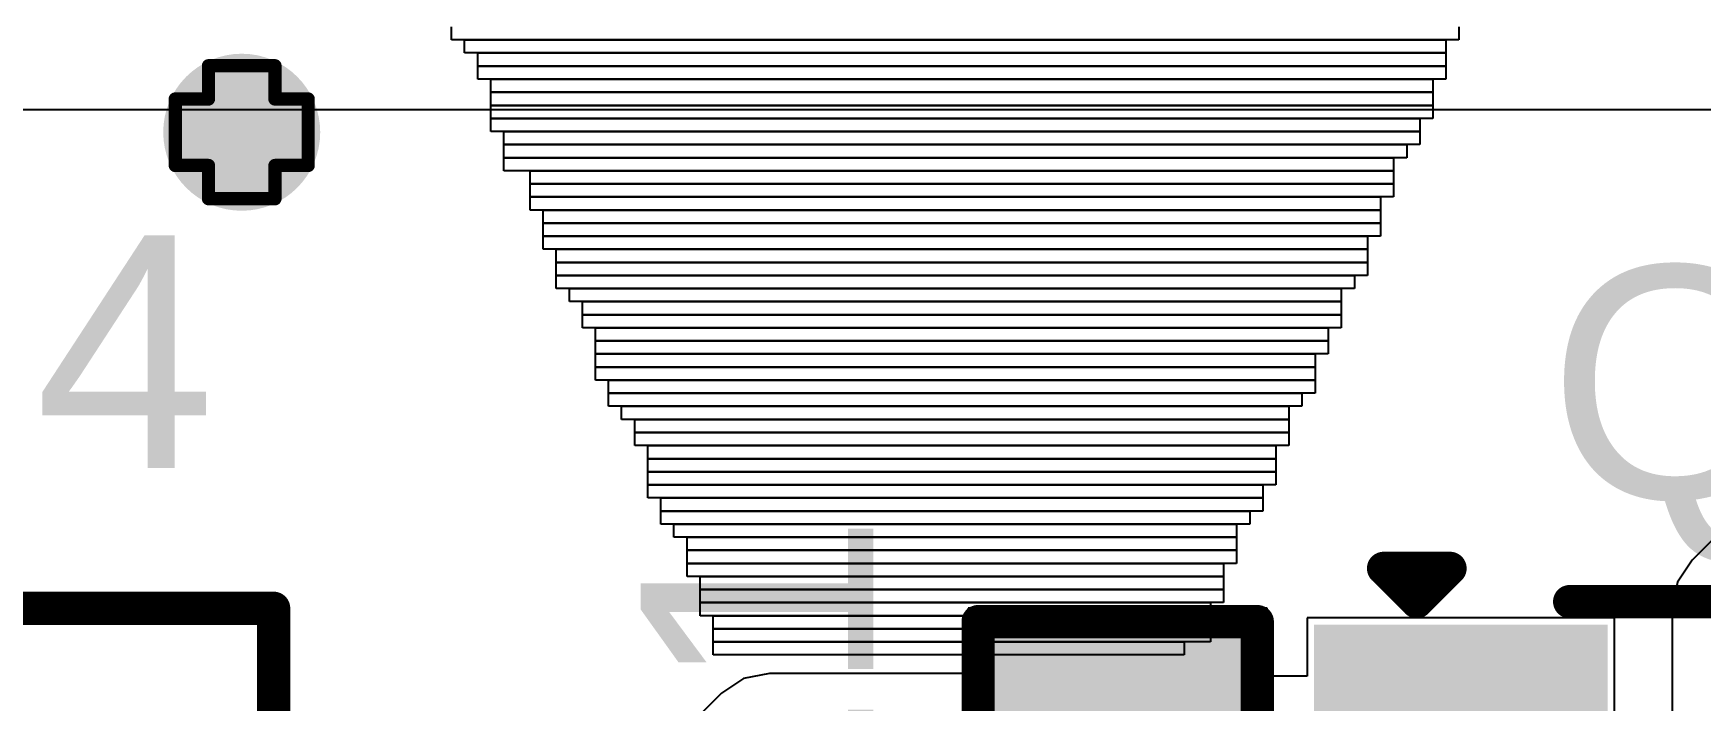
# Model space of a CAD drawing. Header units: inches. Extents: x -25 to 271, y -41 to 15.
# Drawn here: x 16.37 to 22.75, y -34.02 to -31.47 of the extents above; entities that cross this region are included whole.
import ezdxf

# ---------------------------------------------------------------- set-up
doc = ezdxf.new("R2010")
doc.units = ezdxf.units.IN
for name, color, linetype in [('Bottom Layer', 5, 'Continuous'), ('Bottom Overlay', 54, 'Continuous'), ('Drill Drawing', 1, 'Continuous'), ('Top Layer', 1, 'Continuous'), ('Top Overlay', 2, 'Continuous'), ('Top Paste', 8, 'Continuous'), ('Top Solder', 216, 'Continuous'), ('Via Holes', 16, 'Continuous')]:
    doc.layers.add(name, color=color, linetype=linetype)
doc.styles.add('Arial', font='', dxfattribs={"height": 0.2})
doc.styles.get('Arial').set_extended_font_data('Arial')

# ---------------------------------------------------------------- blocks, each defined once
blk = doc.blocks.new('SOT_23_4')
at = {"layer": 'Top Layer'}
for points in [[(-0.41, 1.46), (0.41, 1.46), (0.41, 0.54), (-0.41, 0.54)], [(-1.36, -0.54), (-0.54, -0.54), (-0.54, -1.46), (-1.36, -1.46)], [(0.54, -0.54), (1.36, -0.54), (1.36, -1.46), (0.54, -1.46)]]:
    blk.add_hatch(color=1, dxfattribs=at).paths.add_polyline_path(points)
at = {"layer": 'Top Paste'}
for points in [[(-0.41, 1.46), (0.41, 1.46), (0.41, 0.54), (-0.41, 0.54)], [(-1.36, -0.54), (-0.54, -0.54), (-0.54, -1.46), (-1.36, -1.46)], [(0.54, -0.54), (1.36, -0.54), (1.36, -1.46), (0.54, -1.46)]]:
    blk.add_hatch(color=8, dxfattribs=at).paths.add_polyline_path(points)
at = {"layer": 'Top Solder'}
for points in [[(-0.5116, 1.5616), (0.5116, 1.5616), (0.5116, 0.4384), (-0.5116, 0.4384)], [(-1.4616, -0.4384), (-0.4384, -0.4384), (-0.4384, -1.5616), (-1.4616, -1.5616)], [(0.4384, -0.4384), (1.4616, -0.4384), (1.4616, -1.5616), (0.4384, -1.5616)]]:
    blk.add_hatch(color=216, dxfattribs=at).paths.add_polyline_path(points)
at = {"layer": 'Top Overlay'}
for points in [[(-0.5588, 0.8128, 0.127, 0.127, 0), (-1.5494, 0.8128, 0.127, 0.127, 0)], [(-1.5494, -0.5842, 0.127, 0.127, 0), (-1.5494, 0.8128, 0.127, 0.127, 0)], [(1.5494, 0.8128, 0.127, 0.127, 0), (0.5588, 0.8128, 0.127, 0.127, 0)], [(1.5494, -0.5842, 0.127, 0.127, 0), (1.5494, 0.8128, 0.127, 0.127, 0)], [(0.3302, -0.7874, 0.127, 0.127, 0), (-0.3302, -0.7874, 0.127, 0.127, 0)], [(-1.6764, -1.2954, 0.127, 0.127, 0), (-1.6764, -1.0414, 0.127, 0.127, 0)], [(-1.5494, -1.1684, 0.127, 0.127, 0), (-1.6764, -1.0414, 0.127, 0.127, 0)], [(-1.6764, -1.2954, 0.127, 0.127, 0), (-1.5494, -1.1684, 0.127, 0.127, 0)]]:
    blk.add_lwpolyline(points, format="xyseb", dxfattribs=at)
for points in [[(-1.5812, 0.8128, 0.0635, 0.0635, 1), (-1.5176, 0.8128, 0.0635, 0.0635, 1)], [(-1.5812, 0.8128, 0.0635, 0.0635, 1), (-1.5176, 0.8128, 0.0635, 0.0635, 1)], [(-0.5905, 0.8128, 0.0635, 0.0635, 1), (-0.5271, 0.8128, 0.0635, 0.0635, 1)], [(0.5271, 0.8128, 0.0635, 0.0635, 1), (0.5905, 0.8128, 0.0635, 0.0635, 1)], [(1.5176, 0.8128, 0.0635, 0.0635, 1), (1.5812, 0.8128, 0.0635, 0.0635, 1)], [(1.5176, 0.8128, 0.0635, 0.0635, 1), (1.5812, 0.8128, 0.0635, 0.0635, 1)], [(-1.5812, -0.5842, 0.0635, 0.0635, 1), (-1.5176, -0.5842, 0.0635, 0.0635, 1)], [(1.5176, -0.5842, 0.0635, 0.0635, 1), (1.5812, -0.5842, 0.0635, 0.0635, 1)], [(-0.3619, -0.7874, 0.0635, 0.0635, 1), (-0.2984, -0.7874, 0.0635, 0.0635, 1)], [(0.2984, -0.7874, 0.0635, 0.0635, 1), (0.3619, -0.7874, 0.0635, 0.0635, 1)], [(-1.7082, -1.0414, 0.0635, 0.0635, 1), (-1.6446, -1.0414, 0.0635, 0.0635, 1)], [(-1.7082, -1.0414, 0.0635, 0.0635, 1), (-1.6446, -1.0414, 0.0635, 0.0635, 1)], [(-1.5812, -1.1684, 0.0635, 0.0635, 1), (-1.5176, -1.1684, 0.0635, 0.0635, 1)], [(-1.5812, -1.1684, 0.0635, 0.0635, 1), (-1.5176, -1.1684, 0.0635, 0.0635, 1)], [(-1.7082, -1.2954, 0.0635, 0.0635, 1), (-1.6446, -1.2954, 0.0635, 0.0635, 1)], [(-1.7082, -1.2954, 0.0635, 0.0635, 1), (-1.6446, -1.2954, 0.0635, 0.0635, 1)]]:
    blk.add_lwpolyline(points, format="xyseb", close=True, dxfattribs=at)
blk = doc.blocks.new('SOT_23_101')
at = {"layer": 'Top Layer'}
for points in [[(-0.41, 1.46), (0.41, 1.46), (0.41, 0.54), (-0.41, 0.54)], [(-1.36, -0.54), (-0.54, -0.54), (-0.54, -1.46), (-1.36, -1.46)], [(0.54, -0.54), (1.36, -0.54), (1.36, -1.46), (0.54, -1.46)]]:
    blk.add_hatch(color=1, dxfattribs=at).paths.add_polyline_path(points)
at = {"layer": 'Top Paste'}
for points in [[(-0.41, 1.46), (0.41, 1.46), (0.41, 0.54), (-0.41, 0.54)], [(-1.36, -0.54), (-0.54, -0.54), (-0.54, -1.46), (-1.36, -1.46)], [(0.54, -0.54), (1.36, -0.54), (1.36, -1.46), (0.54, -1.46)]]:
    blk.add_hatch(color=8, dxfattribs=at).paths.add_polyline_path(points)
at = {"layer": 'Top Solder'}
for points in [[(-0.5116, 1.5616), (0.5116, 1.5616), (0.5116, 0.4384), (-0.5116, 0.4384)], [(-1.4616, -0.4384), (-0.4384, -0.4384), (-0.4384, -1.5616), (-1.4616, -1.5616)], [(0.4384, -0.4384), (1.4616, -0.4384), (1.4616, -1.5616), (0.4384, -1.5616)]]:
    blk.add_hatch(color=216, dxfattribs=at).paths.add_polyline_path(points)
at = {"layer": 'Top Overlay'}
for points in [[(-0.5588, 0.8128, 0.127, 0.127, 0), (-1.5494, 0.8128, 0.127, 0.127, 0)], [(-1.5494, -0.5842, 0.127, 0.127, 0), (-1.5494, 0.8128, 0.127, 0.127, 0)], [(1.5494, 0.8128, 0.127, 0.127, 0), (0.5588, 0.8128, 0.127, 0.127, 0)], [(1.5494, -0.5842, 0.127, 0.127, 0), (1.5494, 0.8128, 0.127, 0.127, 0)], [(0.3302, -0.7874, 0.127, 0.127, 0), (-0.3302, -0.7874, 0.127, 0.127, 0)], [(-1.6764, -1.2954, 0.127, 0.127, 0), (-1.6764, -1.0414, 0.127, 0.127, 0)], [(-1.5494, -1.1684, 0.127, 0.127, 0), (-1.6764, -1.0414, 0.127, 0.127, 0)], [(-1.6764, -1.2954, 0.127, 0.127, 0), (-1.5494, -1.1684, 0.127, 0.127, 0)]]:
    blk.add_lwpolyline(points, format="xyseb", dxfattribs=at)
for points in [[(-1.5812, 0.8128, 0.0635, 0.0635, 1), (-1.5176, 0.8128, 0.0635, 0.0635, 1)], [(-1.5812, 0.8128, 0.0635, 0.0635, 1), (-1.5176, 0.8128, 0.0635, 0.0635, 1)], [(-0.5905, 0.8128, 0.0635, 0.0635, 1), (-0.5271, 0.8128, 0.0635, 0.0635, 1)], [(0.5271, 0.8128, 0.0635, 0.0635, 1), (0.5905, 0.8128, 0.0635, 0.0635, 1)], [(1.5176, 0.8128, 0.0635, 0.0635, 1), (1.5812, 0.8128, 0.0635, 0.0635, 1)], [(1.5176, 0.8128, 0.0635, 0.0635, 1), (1.5812, 0.8128, 0.0635, 0.0635, 1)], [(-1.5812, -0.5842, 0.0635, 0.0635, 1), (-1.5176, -0.5842, 0.0635, 0.0635, 1)], [(1.5176, -0.5842, 0.0635, 0.0635, 1), (1.5812, -0.5842, 0.0635, 0.0635, 1)], [(-0.3619, -0.7874, 0.0635, 0.0635, 1), (-0.2984, -0.7874, 0.0635, 0.0635, 1)], [(0.2984, -0.7874, 0.0635, 0.0635, 1), (0.3619, -0.7874, 0.0635, 0.0635, 1)], [(-1.7082, -1.0414, 0.0635, 0.0635, 1), (-1.6446, -1.0414, 0.0635, 0.0635, 1)], [(-1.7082, -1.0414, 0.0635, 0.0635, 1), (-1.6446, -1.0414, 0.0635, 0.0635, 1)], [(-1.5812, -1.1684, 0.0635, 0.0635, 1), (-1.5176, -1.1684, 0.0635, 0.0635, 1)], [(-1.5812, -1.1684, 0.0635, 0.0635, 1), (-1.5176, -1.1684, 0.0635, 0.0635, 1)], [(-1.7082, -1.2954, 0.0635, 0.0635, 1), (-1.6446, -1.2954, 0.0635, 0.0635, 1)], [(-1.7082, -1.2954, 0.0635, 0.0635, 1), (-1.6446, -1.2954, 0.0635, 0.0635, 1)]]:
    blk.add_lwpolyline(points, format="xyseb", close=True, dxfattribs=at)
blk = doc.blocks.new('RES_0603_111')
at = {"layer": 'Top Layer'}
for points in [[(-0.381, 0.4445), (-0.381, -0.4445), (-1.143, -0.4445), (-1.143, 0.4445)], [(1.143, 0.4445), (1.143, -0.4445), (0.381, -0.4445), (0.381, 0.4445)]]:
    blk.add_hatch(color=1, dxfattribs=at).paths.add_polyline_path(points)
at = {"layer": 'Top Paste'}
for points in [[(-0.381, 0.4445), (-0.381, -0.4445), (-1.143, -0.4445), (-1.143, 0.4445)], [(1.143, 0.4445), (1.143, -0.4445), (0.381, -0.4445), (0.381, 0.4445)]]:
    blk.add_hatch(color=8, dxfattribs=at).paths.add_polyline_path(points)
at = {"layer": 'Top Solder'}
for points in [[(-0.2794, 0.5461), (-0.2794, -0.5461), (-1.2446, -0.5461), (-1.2446, 0.5461)], [(1.2446, 0.5461), (1.2446, -0.5461), (0.2794, -0.5461), (0.2794, 0.5461)]]:
    blk.add_hatch(color=216, dxfattribs=at).paths.add_polyline_path(points)
at = {"layer": 'Top Overlay'}
for points in [[(-1.2192, -0.5334, 0.127, 0.127, 0), (-1.2192, 0.5334, 0.127, 0.127, 0)], [(1.2192, 0.5334, 0.127, 0.127, 0), (-1.2192, 0.5334, 0.127, 0.127, 0)], [(1.2192, -0.5334, 0.127, 0.127, 0), (1.2192, 0.5334, 0.127, 0.127, 0)], [(1.2192, -0.5334, 0.127, 0.127, 0), (-1.2192, -0.5334, 0.127, 0.127, 0)]]:
    blk.add_lwpolyline(points, format="xyseb", dxfattribs=at)
for points in [[(-1.25095, 0.5334, 0.0635, 0.0635, 1), (-1.18745, 0.5334, 0.0635, 0.0635, 1)], [(-1.25095, 0.5334, 0.0635, 0.0635, 1), (-1.18745, 0.5334, 0.0635, 0.0635, 1)], [(1.18745, 0.5334, 0.0635, 0.0635, 1), (1.25095, 0.5334, 0.0635, 0.0635, 1)], [(1.18745, 0.5334, 0.0635, 0.0635, 1), (1.25095, 0.5334, 0.0635, 0.0635, 1)], [(-1.25095, -0.5334, 0.0635, 0.0635, 1), (-1.18745, -0.5334, 0.0635, 0.0635, 1)], [(-1.25095, -0.5334, 0.0635, 0.0635, 1), (-1.18745, -0.5334, 0.0635, 0.0635, 1)], [(1.18745, -0.5334, 0.0635, 0.0635, 1), (1.25095, -0.5334, 0.0635, 0.0635, 1)], [(1.18745, -0.5334, 0.0635, 0.0635, 1), (1.25095, -0.5334, 0.0635, 0.0635, 1)]]:
    blk.add_lwpolyline(points, format="xyseb", close=True, dxfattribs=at)

msp = doc.modelspace()

# ---------------------------------------------------------------- hatches: boundary and pattern name
at = {"layer": 'Bottom Layer'}
h = msp.add_hatch(color=5, dxfattribs=at)
edge = h.paths.add_edge_path()
edge.add_arc((17.1704, -31.8516), 0.3, 0, 360)
at = {"layer": 'Top Layer'}
h = msp.add_hatch(color=1, dxfattribs=at)
edge = h.paths.add_edge_path()
edge.add_arc((17.1704, -31.8516), 0.3, 0, 360)
at = {"layer": 'Via Holes'}
h = msp.add_hatch(color=7, dxfattribs=at)
edge = h.paths.add_edge_path()
edge.add_arc((17.1704, -31.8516), 0.15, 0, 360)

# ---------------------------------------------------------------- linework, layer by layer
at = {"layer": 'Bottom Overlay'}
for p, q in [((17.9724, -31.4988), (17.9724, -31.4488)), ((21.8223, -31.4488), (21.8223, -31.4988)), ((21.8223, -31.4988), (17.9724, -31.4988)), ((18.0224, -31.5488), (18.0224, -31.4988)), ((18.0224, -31.4988), (21.7725, -31.4988)), ((21.7725, -31.4988), (21.7725, -31.5488)), ((21.7725, -31.5488), (18.0224, -31.5488)), ((18.0725, -31.5989), (18.0725, -31.5488)), ((18.0725, -31.5488), (21.7725, -31.5488)), ((21.7725, -31.5989), (18.0725, -31.5989)), ((18.0725, -31.6489), (18.0725, -31.5989)), ((18.0725, -31.5989), (21.7725, -31.5989)), ((21.7725, -31.5488), (21.7725, -31.5989)), ((21.7725, -31.5989), (21.7725, -31.6489)), ((21.7725, -31.6489), (18.0725, -31.6489)), ((18.1223, -31.6989), (18.1223, -31.6489)), ((18.1223, -31.6489), (21.7225, -31.6489)), ((21.7225, -31.6489), (21.7225, -31.6989)), ((21.7225, -31.6989), (18.1223, -31.6989)), ((18.1223, -31.749), (18.1223, -31.6989)), ((18.1223, -31.6989), (21.7225, -31.6989)), ((21.7225, -31.6989), (21.7225, -31.749)), ((21.7225, -31.749), (18.1223, -31.749)), ((18.1223, -31.7988), (18.1223, -31.749)), ((18.1223, -31.749), (21.7225, -31.749)), ((21.7225, -31.749), (21.7225, -31.7988)), ((18.1223, -31.8488), (18.1223, -31.7988)), ((18.1223, -31.7988), (21.6724, -31.7988)), ((21.7225, -31.7988), (18.1223, -31.7988)), ((21.6724, -31.8488), (18.1223, -31.8488)), ((18.1723, -31.8988), (18.1723, -31.8488)), ((18.1723, -31.8488), (21.6724, -31.8488)), ((21.6724, -31.7988), (21.6724, -31.8488)), ((21.6724, -31.8488), (21.6724, -31.8988)), ((21.6724, -31.8988), (18.1723, -31.8988)), ((18.1723, -31.9489), (18.1723, -31.8988)), ((18.1723, -31.8988), (21.6224, -31.8988)), ((21.6224, -31.8988), (21.6224, -31.9489)), ((18.1723, -31.9989), (18.1723, -31.9489)), ((18.1723, -31.9489), (21.5723, -31.9489)), ((21.6224, -31.9489), (18.1723, -31.9489)), ((21.5723, -31.9489), (21.5723, -31.9989)), ((21.5723, -31.9989), (18.1723, -31.9989)), ((18.2724, -32.049), (18.2724, -31.9989)), ((18.2724, -31.9989), (21.5723, -31.9989)), ((21.5723, -32.049), (18.2724, -32.049)), ((18.2724, -32.099), (18.2724, -32.049)), ((18.2724, -32.049), (21.5723, -32.049)), ((21.5723, -31.9989), (21.5723, -32.049)), ((21.5723, -32.049), (21.5723, -32.099)), ((18.2724, -32.1488), (18.2724, -32.099)), ((18.2724, -32.099), (21.5223, -32.099)), ((21.5723, -32.099), (18.2724, -32.099)), ((21.5223, -32.099), (21.5223, -32.1488)), ((21.5223, -32.1488), (18.2724, -32.1488)), ((18.3224, -32.1988), (18.3224, -32.1488)), ((18.3224, -32.1488), (21.5223, -32.1488)), ((21.5223, -32.1488), (21.5223, -32.1988)), ((18.3224, -32.2489), (18.3224, -32.1988)), ((18.3224, -32.1988), (21.5223, -32.1988)), ((21.5223, -32.1988), (18.3224, -32.1988)), ((21.5223, -32.1988), (21.5223, -32.2489)), ((21.5223, -32.2489), (18.3224, -32.2489)), ((18.3224, -32.2989), (18.3224, -32.2489)), ((18.3224, -32.2489), (21.4723, -32.2489)), ((21.4723, -32.2989), (18.3224, -32.2989)), ((18.3725, -32.3489), (18.3725, -32.2989)), ((18.3725, -32.2989), (21.4723, -32.2989)), ((21.4723, -32.2489), (21.4723, -32.2989)), ((21.4723, -32.2989), (21.4723, -32.3489)), ((21.4723, -32.3489), (18.3725, -32.3489)), ((18.3725, -32.399), (18.3725, -32.3489)), ((18.3725, -32.3489), (21.4723, -32.3489)), ((21.4723, -32.3489), (21.4723, -32.399)), ((18.3725, -32.4488), (18.3725, -32.399)), ((18.3725, -32.399), (21.4225, -32.399)), ((21.4723, -32.399), (18.3725, -32.399)), ((21.4225, -32.399), (21.4225, -32.4488)), ((21.4225, -32.4488), (18.3725, -32.4488)), ((18.4225, -32.4988), (18.4225, -32.4488)), ((18.4225, -32.4488), (21.3724, -32.4488)), ((21.3724, -32.4488), (21.3724, -32.4988)), ((21.3724, -32.4988), (18.4225, -32.4988)), ((18.4723, -32.5488), (18.4723, -32.4988)), ((18.4723, -32.4988), (21.3724, -32.4988)), ((18.4723, -32.5989), (18.4723, -32.5488)), ((18.4723, -32.5488), (21.3724, -32.5488)), ((21.3724, -32.5488), (18.4723, -32.5488)), ((21.3724, -32.4988), (21.3724, -32.5488)), ((21.3724, -32.5488), (21.3724, -32.5989)), ((21.3724, -32.5989), (18.4723, -32.5989)), ((18.5223, -32.6489), (18.5223, -32.5989)), ((18.5223, -32.5989), (21.3224, -32.5989)), ((21.3224, -32.5989), (21.3224, -32.6489)), ((18.5223, -32.6989), (18.5223, -32.6489)), ((18.5223, -32.6489), (21.3224, -32.6489)), ((21.3224, -32.6489), (18.5223, -32.6489)), ((21.3224, -32.6489), (21.3224, -32.6989)), ((18.5223, -32.749), (18.5223, -32.6989)), ((18.5223, -32.6989), (21.2724, -32.6989)), ((21.3224, -32.6989), (18.5223, -32.6989)), ((18.5223, -32.7988), (18.5223, -32.749)), ((18.5223, -32.749), (21.2724, -32.749)), ((21.2724, -32.749), (18.5223, -32.749)), ((21.2724, -32.6989), (21.2724, -32.749)), ((21.2724, -32.749), (21.2724, -32.7988)), ((21.2724, -32.7988), (18.5223, -32.7988)), ((18.5724, -32.8488), (18.5724, -32.7988)), ((18.5724, -32.7988), (21.2724, -32.7988)), ((21.2724, -32.7988), (21.2724, -32.8488)), ((18.5724, -32.8988), (18.5724, -32.8488)), ((18.5724, -32.8488), (21.2223, -32.8488)), ((21.2724, -32.8488), (18.5724, -32.8488)), ((21.2223, -32.8488), (21.2223, -32.8988)), ((21.2223, -32.8988), (18.5724, -32.8988)), ((18.6224, -32.9489), (18.6224, -32.8988)), ((18.6224, -32.8988), (21.1723, -32.8988)), ((21.1723, -32.8988), (21.1723, -32.9489)), ((21.1723, -32.9489), (18.6224, -32.9489)), ((18.6724, -32.9989), (18.6724, -32.9489)), ((18.6724, -32.9489), (21.1723, -32.9489)), ((21.1723, -32.9989), (18.6724, -32.9989)), ((18.6724, -33.049), (18.6724, -32.9989)), ((18.6724, -32.9989), (21.1723, -32.9989)), ((21.1723, -32.9489), (21.1723, -32.9989)), ((21.1723, -32.9989), (21.1723, -33.049)), ((21.1723, -33.049), (18.6724, -33.049)), ((18.7225, -33.099), (18.7225, -33.049)), ((18.7225, -33.049), (21.1223, -33.049)), ((21.1223, -33.049), (21.1223, -33.099)), ((21.1223, -33.099), (18.7225, -33.099)), ((18.7225, -33.1488), (18.7225, -33.099)), ((18.7225, -33.099), (21.1223, -33.099)), ((21.1223, -33.099), (21.1223, -33.1488)), ((18.7225, -33.1988), (18.7225, -33.1488)), ((18.7225, -33.1488), (21.1223, -33.1488)), ((21.1223, -33.1488), (18.7225, -33.1488)), ((21.1223, -33.1488), (21.1223, -33.1988)), ((18.7225, -33.2489), (18.7225, -33.1988)), ((18.7225, -33.1988), (21.0725, -33.1988)), ((21.1223, -33.1988), (18.7225, -33.1988)), ((21.0725, -33.2489), (18.7225, -33.2489)), ((18.7725, -33.2989), (18.7725, -33.2489)), ((18.7725, -33.2489), (21.0725, -33.2489)), ((21.0725, -33.1988), (21.0725, -33.2489)), ((21.0725, -33.2489), (21.0725, -33.2989)), ((21.0725, -33.2989), (18.7725, -33.2989)), ((18.7725, -33.3489), (18.7725, -33.2989)), ((18.7725, -33.2989), (21.0224, -33.2989)), ((21.0224, -33.2989), (21.0224, -33.3489)), ((21.0224, -33.3489), (18.7725, -33.3489)), ((18.8223, -33.399), (18.8223, -33.3489)), ((18.8223, -33.3489), (20.9724, -33.3489)), ((20.9724, -33.3489), (20.9724, -33.399)), ((20.9724, -33.399), (18.8223, -33.399)), ((18.8723, -33.4488), (18.8723, -33.399)), ((18.8723, -33.399), (20.9724, -33.399)), ((20.9724, -33.4488), (18.8723, -33.4488)), ((18.8723, -33.4988), (18.8723, -33.4488)), ((18.8723, -33.4488), (20.9724, -33.4488)), ((20.9724, -33.399), (20.9724, -33.4488)), ((20.9724, -33.4488), (20.9724, -33.4988)), ((18.8723, -33.5488), (18.8723, -33.4988)), ((18.8723, -33.4988), (20.9224, -33.4988)), ((20.9724, -33.4988), (18.8723, -33.4988)), ((20.9224, -33.4988), (20.9224, -33.5488)), ((20.9224, -33.5488), (18.8723, -33.5488)), ((18.9224, -33.5989), (18.9224, -33.5488)), ((18.9224, -33.5488), (20.9224, -33.5488)), ((20.9224, -33.5488), (20.9224, -33.5989)), ((20.9224, -33.5989), (18.9224, -33.5989)), ((18.9224, -33.6489), (18.9224, -33.5989)), ((18.9224, -33.5989), (20.9224, -33.5989)), ((20.9224, -33.5989), (20.9224, -33.6489)), ((20.9224, -33.6489), (18.9224, -33.6489)), ((18.9224, -33.6989), (18.9224, -33.6489)), ((18.9224, -33.6489), (20.8723, -33.6489)), ((20.8723, -33.6989), (18.9224, -33.6989)), ((18.9724, -33.749), (18.9724, -33.6989)), ((18.9724, -33.6989), (20.8723, -33.6989)), ((20.8723, -33.6489), (20.8723, -33.6989)), ((20.8723, -33.6989), (20.8723, -33.749)), ((18.9724, -33.7988), (18.9724, -33.749)), ((18.9724, -33.749), (20.8723, -33.749)), ((20.8723, -33.749), (18.9724, -33.749)), ((20.8723, -33.749), (20.8723, -33.7988)), ((20.8723, -33.7988), (18.9724, -33.7988)), ((18.9724, -33.8488), (18.9724, -33.7988)), ((18.9724, -33.7988), (20.7725, -33.7988)), ((20.7725, -33.7988), (20.7725, -33.8488)), ((20.7725, -33.8488), (18.9724, -33.8488))]:
    msp.add_line(p, q, dxfattribs=at)
at = {"layer": 'Drill Drawing'}
for points in [[(17.0434, -31.7246, 0.0508, 0.0508, 0), (17.0434, -31.5976, 0.0508, 0.0508, 0)], [(17.0434, -31.5976, 0.0508, 0.0508, 0), (17.2974, -31.5976, 0.0508, 0.0508, 0)], [(17.2974, -31.7246, 0.0508, 0.0508, 0), (17.2974, -31.5976, 0.0508, 0.0508, 0)], [(16.9164, -31.9786, 0.0508, 0.0508, 0), (16.9164, -31.7246, 0.0508, 0.0508, 0)], [(16.9164, -31.7246, 0.0508, 0.0508, 0), (17.0434, -31.7246, 0.0508, 0.0508, 0)], [(17.2974, -31.7246, 0.0508, 0.0508, 0), (17.4244, -31.7246, 0.0508, 0.0508, 0)], [(17.4244, -31.9786, 0.0508, 0.0508, 0), (17.4244, -31.7246, 0.0508, 0.0508, 0)], [(16.9164, -31.9786, 0.0508, 0.0508, 0), (17.0434, -31.9786, 0.0508, 0.0508, 0)], [(17.0434, -32.1056, 0.0508, 0.0508, 0), (17.0434, -31.9786, 0.0508, 0.0508, 0)], [(17.2974, -31.9786, 0.0508, 0.0508, 0), (17.4244, -31.9786, 0.0508, 0.0508, 0)], [(17.2974, -32.1056, 0.0508, 0.0508, 0), (17.2974, -31.9786, 0.0508, 0.0508, 0)], [(17.0434, -32.1056, 0.0508, 0.0508, 0), (17.2974, -32.1056, 0.0508, 0.0508, 0)]]:
    msp.add_lwpolyline(points, format="xyseb", dxfattribs=at)
for points in [[(17.0307, -31.5976, 0.0254, 0.0254, 1), (17.0561, -31.5976, 0.0254, 0.0254, 1)], [(17.0307, -31.5976, 0.0254, 0.0254, 1), (17.0561, -31.5976, 0.0254, 0.0254, 1)], [(17.2847, -31.5976, 0.0254, 0.0254, 1), (17.3101, -31.5976, 0.0254, 0.0254, 1)], [(17.2847, -31.5976, 0.0254, 0.0254, 1), (17.3101, -31.5976, 0.0254, 0.0254, 1)], [(16.9037, -31.7246, 0.0254, 0.0254, 1), (16.9291, -31.7246, 0.0254, 0.0254, 1)], [(16.9037, -31.7246, 0.0254, 0.0254, 1), (16.9291, -31.7246, 0.0254, 0.0254, 1)], [(17.0307, -31.7246, 0.0254, 0.0254, 1), (17.0561, -31.7246, 0.0254, 0.0254, 1)], [(17.0307, -31.7246, 0.0254, 0.0254, 1), (17.0561, -31.7246, 0.0254, 0.0254, 1)], [(17.2847, -31.7246, 0.0254, 0.0254, 1), (17.3101, -31.7246, 0.0254, 0.0254, 1)], [(17.2847, -31.7246, 0.0254, 0.0254, 1), (17.3101, -31.7246, 0.0254, 0.0254, 1)], [(17.4117, -31.7246, 0.0254, 0.0254, 1), (17.4371, -31.7246, 0.0254, 0.0254, 1)], [(17.4117, -31.7246, 0.0254, 0.0254, 1), (17.4371, -31.7246, 0.0254, 0.0254, 1)], [(16.9037, -31.9786, 0.0254, 0.0254, 1), (16.9291, -31.9786, 0.0254, 0.0254, 1)], [(16.9037, -31.9786, 0.0254, 0.0254, 1), (16.9291, -31.9786, 0.0254, 0.0254, 1)], [(17.0307, -31.9786, 0.0254, 0.0254, 1), (17.0561, -31.9786, 0.0254, 0.0254, 1)], [(17.0307, -31.9786, 0.0254, 0.0254, 1), (17.0561, -31.9786, 0.0254, 0.0254, 1)], [(17.2847, -31.9786, 0.0254, 0.0254, 1), (17.3101, -31.9786, 0.0254, 0.0254, 1)], [(17.2847, -31.9786, 0.0254, 0.0254, 1), (17.3101, -31.9786, 0.0254, 0.0254, 1)], [(17.4117, -31.9786, 0.0254, 0.0254, 1), (17.4371, -31.9786, 0.0254, 0.0254, 1)], [(17.4117, -31.9786, 0.0254, 0.0254, 1), (17.4371, -31.9786, 0.0254, 0.0254, 1)], [(17.0307, -32.1056, 0.0254, 0.0254, 1), (17.0561, -32.1056, 0.0254, 0.0254, 1)], [(17.0307, -32.1056, 0.0254, 0.0254, 1), (17.0561, -32.1056, 0.0254, 0.0254, 1)], [(17.2847, -32.1056, 0.0254, 0.0254, 1), (17.3101, -32.1056, 0.0254, 0.0254, 1)], [(17.2847, -32.1056, 0.0254, 0.0254, 1), (17.3101, -32.1056, 0.0254, 0.0254, 1)]]:
    msp.add_lwpolyline(points, format="xyseb", close=True, dxfattribs=at)
at = {"layer": 'Top Layer'}
for p, q in [((26.868, -31.7655), (6.9342, -31.7655)), ((23.6167, -32.5829), (22.7132, -33.4864)), ((22.7132, -33.4864), (22.6571, -33.5704)), ((22.6571, -33.5704), (22.6373, -33.6695)), ((21.0896, -33.6705), (19.9466, -33.6705)), ((19.9466, -33.6705), (19.9466, -33.9195)), ((21.0896, -33.9294), (21.0896, -33.6705)), ((22.6373, -33.6695), (22.6373, -34.9704)), ((22.4165, -33.7075), (21.2425, -33.7075)), ((21.2425, -33.7075), (21.2425, -33.9294)), ((22.4165, -34.7815), (22.4165, -33.7075)), ((19.0878, -33.9392), (19.0038, -33.9954)), ((19.1869, -33.9195), (19.0878, -33.9392)), ((19.9466, -33.9195), (19.1869, -33.9195)), ((21.2425, -33.9294), (21.0896, -33.9294)), ((19.0038, -33.9954), (18.1839, -34.8153))]:
    msp.add_line(p, q, dxfattribs=at)

# ---------------------------------------------------------------- block references
at = {"rotation": 270}
for name, p in [('SOT_23_4', (16.4795, -35.2199)), ('SOT_23_101', (22.8295, -35.1945)), ('RES_0603_111', (20.5181, -34.9405))]:
    msp.add_blockref(name, p, dxfattribs=at)

# ---------------------------------------------------------------- texts
at = {"layer": 'Top Overlay', "style": 'Arial'}
for s, p in [('Q4', (15.4138, -33.1342)), ('Q2', (22.1651, -33.2512))]:
    msp.add_text(s, height=0.889, dxfattribs=at).set_placement(p)
msp.add_text('R11', height=0.889, rotation=90, dxfattribs=at).set_placement((19.5844, -35.5842))

doc.saveas('drawing.dxf')
